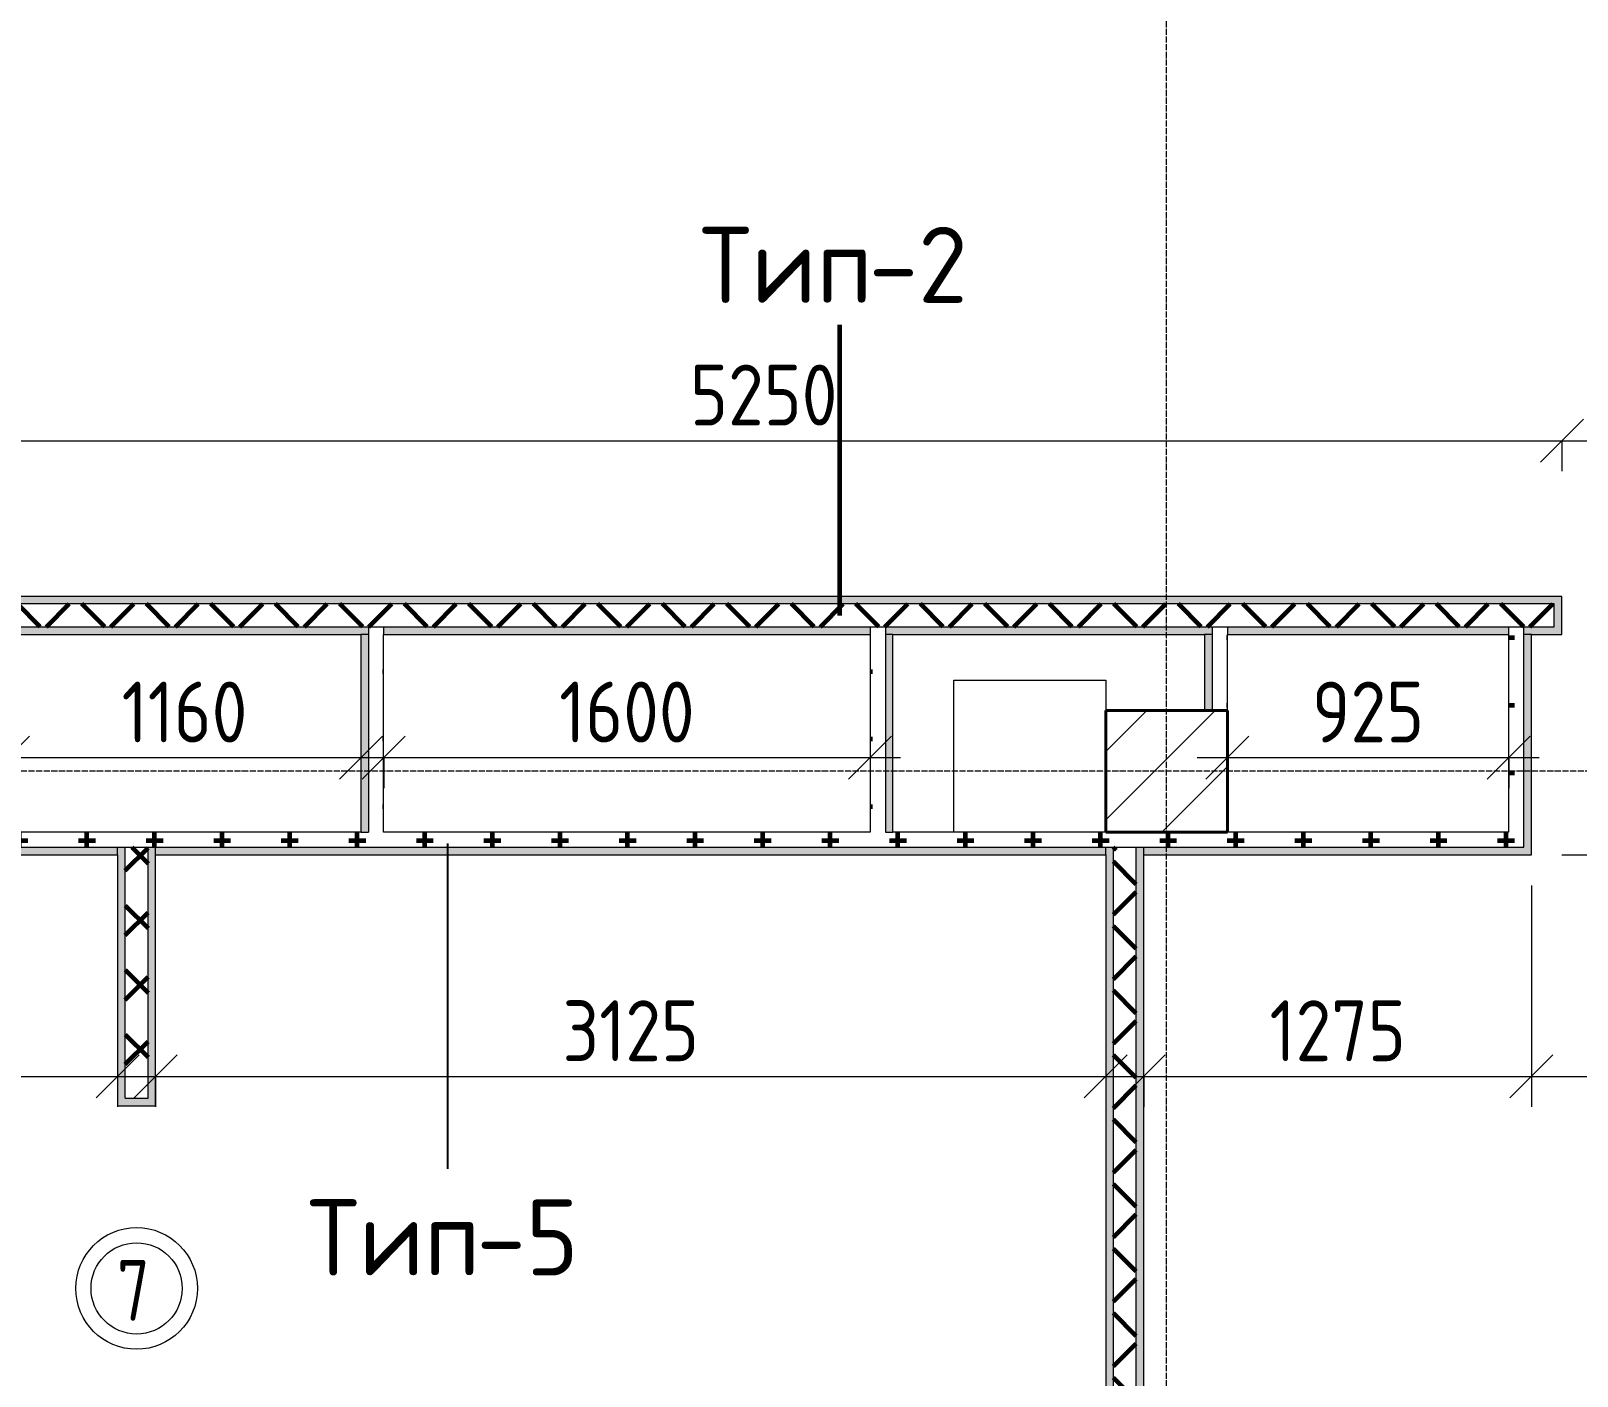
# Model space of a CAD drawing. Header units: millimetres. Extents: x -60946 to 138510, y -262288 to 24501.
# Drawn here: x -6926 to -1841, y -153581 to -149159 of the extents above; entities that cross this region are included whole.
import ezdxf

# ---------------------------------------------------------------- set-up
doc = ezdxf.new("R2010")
doc.units = ezdxf.units.MM
doc.linetypes.add('ADSK_Линия сетки', pattern=[25, 20, -2.5, 0, -2.5])
for name, color, linetype, lineweight in [('2)Тип-2', 3, 'Continuous', 60), ('2)Тип-5', 1, 'Continuous', 60), ('Марки дверей', 7, 'Continuous', 20), ('Несущие колонны', 7, 'Continuous', 18), ('Оси', 7, 'Continuous', 9), ('Перекрытие', 7, 'Continuous', 18), ('Размеры', 7, 'Continuous', 9), ('Стены внутренние', 7, 'Continuous', 18), ('Стены штриховка', 7, 'Continuous', 9)]:
    doc.layers.add(name, color=color, linetype=linetype, lineweight=lineweight)
doc.styles.add('GOST Common_3', font='', dxfattribs={"width": 0.9, "height": 200})
doc.styles.add('GOST Common_4', font='', dxfattribs={"height": 250})
doc.styles.add('GOST Common_B', font='', dxfattribs={"width": 0.8, "height": 200})
doc.styles.get('GOST Common_3').set_extended_font_data('GOST Common')
doc.styles.get('GOST Common_4').set_extended_font_data('GOST Common')
doc.styles.get('GOST Common_B').set_extended_font_data('GOST Common', bold=True)
doc.dimstyles.new('ADSK_Основной_2_0_2', dxfattribs={"dimscale": 304.8, "dimtxt": 201.142999, "dimasz": 0.463911, "dimexe": 0.328084, "dimexo": 0.328084, "dimgap": 0.164042, "dimtad": 1, "dimdec": 3, "dimrnd": 0.001, "dimdsep": 46, "dimtxsty": 'GOST Common_3', "dimblk1": 'OBLIQUE', "dimblk2": 'OBLIQUE', "dimsah": 1, "dimcen": 0.09, "dimdle": 0.328084, "dimazin": 2, "dimtfac": 1, "dimtdec": 4, "dimtix": 1, "dimtmove": 0, "dimatfit": 3, "dimfxl": 1, "dimtvp": 1, "dimtolj": 1, "dimtzin": 0, "dimlwd": 20, "dimlwe": 20, "dimarcsym": 2})
pattern_1 = [(45, (9.36, -150597.75), (-106.066, 106.066), []), (135, (9.36, -150597.75), (-106.066, -106.066), [])]
pattern_2 = [(0, (9.36, -150597.75), (111.125, 111.125), [55.562, -166.687]), (90, (37.14, -150625.53), (-111.125, 111.125), [55.562, -166.687])]

# ---------------------------------------------------------------- blocks, each defined once
blk = doc.blocks.new('ADSK_КолоннаЖБ_Прямоугольная - 400x400 мм-1807143-Кладочный план 3-го этажа')
at = {"layer": 'Несущие колонны', "lineweight": 40}
for p, q in [((-200, 200), (200, 200)), ((-200, -200), (-200, 200)), ((200, 200), (200, -200)), ((200, -200), (-200, -200))]:
    blk.add_line(p, q, dxfattribs=at)
blk = doc.blocks.new('_Oblique')
at = {"color": 0, "linetype": 'ByBlock', "lineweight": -2}
blk.add_line((-0.5, -0.5), (0.5, 0.5), dxfattribs=at)
blk = doc.blocks.new('*D5554')
at = {"layer": 'Defpoints', "color": 0, "transparency": 16777216}
for p in [(-7140.6, -150406), (-1890.6, -150406), (-1890.6, -150505.9)]:
    blk.add_point(p, dxfattribs=at)
at = {"layer": 'Размеры', "color": 0, "lineweight": 20, "transparency": 16777216}
for p, q in [((-7240.6, -150505.9), (-1790.6, -150505.9)), ((-7140.6, -150506), (-7140.6, -150605.9)), ((-1890.6, -150506), (-1890.6, -150605.9))]:
    blk.add_line(p, q, dxfattribs=at)
at = {"layer": 'Размеры', "color": 0, "lineweight": 20, "transparency": 16777216, "xscale": 141.4, "yscale": 141.4, "zscale": 141.4, "rotation": 180}
blk.add_blockref('_Oblique', (-7140.6, -150505.9), dxfattribs=at)
at = {"layer": 'Размеры', "color": 0, "lineweight": 20, "transparency": 16777216, "xscale": 141.4, "yscale": 141.4, "zscale": 141.4}
blk.add_blockref('_Oblique', (-1890.6, -150505.9), dxfattribs=at)
at = {"layer": 'Размеры', "color": 0, "lineweight": 9, "transparency": 16777216, "insert": (-4515.6, -150355.9), "char_height": 200, "width": 605.475, "attachment_point": 5, "style": 'GOST Common_3'}
blk.add_mtext('\\A1;5250', dxfattribs=at)
blk = doc.blocks.new('*D5555')
at = {"layer": 'Defpoints', "color": 0, "transparency": 16777216}
for p in [(-1890.6, -150406), (-840.6, -150406), (-840.6, -150505.9)]:
    blk.add_point(p, dxfattribs=at)
at = {"layer": 'Размеры', "color": 0, "lineweight": 20, "transparency": 16777216}
for p, q in [((-1990.6, -150505.9), (-740.6, -150505.9)), ((-1890.6, -150506), (-1890.6, -150605.9)), ((-840.6, -150506), (-840.6, -150605.9))]:
    blk.add_line(p, q, dxfattribs=at)
at = {"layer": 'Размеры', "color": 0, "lineweight": 20, "transparency": 16777216, "xscale": 141.4, "yscale": 141.4, "zscale": 141.4, "rotation": 180}
blk.add_blockref('_Oblique', (-1890.6, -150505.9), dxfattribs=at)
at = {"layer": 'Размеры', "color": 0, "lineweight": 20, "transparency": 16777216, "xscale": 141.4, "yscale": 141.4, "zscale": 141.4}
blk.add_blockref('_Oblique', (-840.6, -150505.9), dxfattribs=at)
at = {"layer": 'Размеры', "color": 0, "lineweight": 9, "transparency": 16777216, "insert": (-1365.6, -150355.9), "char_height": 200, "width": 560.473, "attachment_point": 5, "style": 'GOST Common_3'}
blk.add_mtext('\\A1;1050', dxfattribs=at)
blk = doc.blocks.new('*D5627')
at = {"layer": 'Defpoints', "color": 0, "transparency": 16777216}
for p in [(-9515.6, -151867.8), (-6640.6, -152495.8), (-6640.6, -152595.8)]:
    blk.add_point(p, dxfattribs=at)
at = {"layer": 'Размеры', "color": 0, "lineweight": 20, "transparency": 16777216}
for p, q in [((-9515.6, -151967.8), (-9515.6, -152695.8)), ((-9615.6, -152595.8), (-6540.6, -152595.8)), ((-6640.6, -152595.8), (-6640.6, -152695.8))]:
    blk.add_line(p, q, dxfattribs=at)
at = {"layer": 'Размеры', "color": 0, "lineweight": 20, "transparency": 16777216, "xscale": 141.4, "yscale": 141.4, "zscale": 141.4, "rotation": 180}
blk.add_blockref('_Oblique', (-9515.6, -152595.8), dxfattribs=at)
at = {"layer": 'Размеры', "color": 0, "lineweight": 20, "transparency": 16777216, "xscale": 141.4, "yscale": 141.4, "zscale": 141.4}
blk.add_blockref('_Oblique', (-6640.6, -152595.8), dxfattribs=at)
at = {"layer": 'Размеры', "color": 0, "lineweight": 9, "transparency": 16777216, "insert": (-8078.1, -152445.8), "char_height": 200, "width": 605.475, "attachment_point": 5, "style": 'GOST Common_3'}
blk.add_mtext('\\A1;2875', dxfattribs=at)
blk = doc.blocks.new('*D5628')
at = {"layer": 'Defpoints', "color": 0, "transparency": 16777216}
for p in [(-6515.6, -152495.8), (-3390.6, -152495.8), (-3390.6, -152595.8)]:
    blk.add_point(p, dxfattribs=at)
at = {"layer": 'Размеры', "color": 0, "lineweight": 20, "transparency": 16777216}
for p, q in [((-6615.6, -152595.8), (-3290.6, -152595.8)), ((-6515.6, -152595.8), (-6515.6, -152695.8)), ((-3390.6, -152595.8), (-3390.6, -152695.8))]:
    blk.add_line(p, q, dxfattribs=at)
at = {"layer": 'Размеры', "color": 0, "lineweight": 20, "transparency": 16777216, "xscale": 141.4, "yscale": 141.4, "zscale": 141.4, "rotation": 180}
blk.add_blockref('_Oblique', (-6515.6, -152595.8), dxfattribs=at)
at = {"layer": 'Размеры', "color": 0, "lineweight": 20, "transparency": 16777216, "xscale": 141.4, "yscale": 141.4, "zscale": 141.4}
blk.add_blockref('_Oblique', (-3390.6, -152595.8), dxfattribs=at)
at = {"layer": 'Размеры', "color": 0, "lineweight": 9, "transparency": 16777216, "insert": (-4953.1, -152445.8), "char_height": 200, "width": 560.473, "attachment_point": 5, "style": 'GOST Common_3'}
blk.add_mtext('\\A1;3125', dxfattribs=at)
blk = doc.blocks.new('*D5630')
at = {"layer": 'Defpoints', "color": 0, "transparency": 16777216}
for p in [(-7000.6, -151448.1), (-5840.6, -151448.1), (-5840.6, -151548)]:
    blk.add_point(p, dxfattribs=at)
at = {"layer": 'Размеры', "color": 0, "lineweight": 20, "transparency": 16777216}
for p, q in [((-7100.6, -151548), (-5740.6, -151548)), ((-7000.6, -151548.1), (-7000.6, -151648)), ((-5840.6, -151548.1), (-5840.6, -151648))]:
    blk.add_line(p, q, dxfattribs=at)
at = {"layer": 'Размеры', "color": 0, "lineweight": 20, "transparency": 16777216, "xscale": 141.4, "yscale": 141.4, "zscale": 141.4, "rotation": 180}
blk.add_blockref('_Oblique', (-7000.6, -151548), dxfattribs=at)
at = {"layer": 'Размеры', "color": 0, "lineweight": 20, "transparency": 16777216, "xscale": 141.4, "yscale": 141.4, "zscale": 141.4}
blk.add_blockref('_Oblique', (-5840.6, -151548), dxfattribs=at)
at = {"layer": 'Размеры', "color": 0, "lineweight": 9, "transparency": 16777216, "insert": (-6420.6, -151398), "char_height": 200, "width": 515.472, "attachment_point": 5, "style": 'GOST Common_3'}
blk.add_mtext('\\A1;1160', dxfattribs=at)
blk = doc.blocks.new('*D5631')
at = {"layer": 'Defpoints', "color": 0, "transparency": 16777216}
for p in [(-5765.6, -151448.1), (-4165.6, -151448.1), (-4165.6, -151548)]:
    blk.add_point(p, dxfattribs=at)
at = {"layer": 'Размеры', "color": 0, "lineweight": 20, "transparency": 16777216}
for p, q in [((-5865.6, -151548), (-4065.6, -151548)), ((-5765.6, -151548.1), (-5765.6, -151648)), ((-4165.6, -151548.1), (-4165.6, -151648))]:
    blk.add_line(p, q, dxfattribs=at)
at = {"layer": 'Размеры', "color": 0, "lineweight": 20, "transparency": 16777216, "xscale": 141.4, "yscale": 141.4, "zscale": 141.4, "rotation": 180}
blk.add_blockref('_Oblique', (-5765.6, -151548), dxfattribs=at)
at = {"layer": 'Размеры', "color": 0, "lineweight": 20, "transparency": 16777216, "xscale": 141.4, "yscale": 141.4, "zscale": 141.4}
blk.add_blockref('_Oblique', (-4165.6, -151548), dxfattribs=at)
at = {"layer": 'Размеры', "color": 0, "lineweight": 9, "transparency": 16777216, "insert": (-4965.6, -151398), "char_height": 200, "width": 560.473, "attachment_point": 5, "style": 'GOST Common_3'}
blk.add_mtext('\\A1;1600', dxfattribs=at)
blk = doc.blocks.new('*D5632')
at = {"layer": 'Defpoints', "color": 0, "transparency": 16777216}
for p in [(-2990.6, -151392.8), (-2065.6, -151448.1), (-2065.6, -151548)]:
    blk.add_point(p, dxfattribs=at)
at = {"layer": 'Размеры', "color": 0, "lineweight": 20, "transparency": 16777216}
for p, q in [((-2990.6, -151492.8), (-2990.6, -151648)), ((-3090.6, -151548), (-1965.6, -151548)), ((-2065.6, -151548.1), (-2065.6, -151648))]:
    blk.add_line(p, q, dxfattribs=at)
at = {"layer": 'Размеры', "color": 0, "lineweight": 20, "transparency": 16777216, "xscale": 141.4, "yscale": 141.4, "zscale": 141.4, "rotation": 180}
blk.add_blockref('_Oblique', (-2990.6, -151548), dxfattribs=at)
at = {"layer": 'Размеры', "color": 0, "lineweight": 20, "transparency": 16777216, "xscale": 141.4, "yscale": 141.4, "zscale": 141.4}
blk.add_blockref('_Oblique', (-2065.6, -151548), dxfattribs=at)
at = {"layer": 'Размеры', "color": 0, "lineweight": 9, "transparency": 16777216, "insert": (-2528.1, -151398), "char_height": 200, "width": 454.106, "attachment_point": 5, "style": 'GOST Common_3'}
blk.add_mtext('\\A1;925', dxfattribs=at)
blk = doc.blocks.new('*D5633')
at = {"layer": 'Defpoints', "color": 0, "transparency": 16777216}
for p in [(-1990.6, -151867.8), (-1537.1, -151867.8), (-1637.1, -157542.8)]:
    blk.add_point(p, dxfattribs=at)
at = {"layer": 'Размеры', "color": 0, "lineweight": 20, "transparency": 16777216}
for p, q in [((-1537.1, -157642.8), (-1537.1, -151767.8)), ((-1890.6, -151867.8), (-1437.1, -151867.8)), ((-1537.1, -157542.8), (-1437.1, -157542.8))]:
    blk.add_line(p, q, dxfattribs=at)
at = {"layer": 'Размеры', "color": 0, "lineweight": 20, "transparency": 16777216, "xscale": 141.4, "yscale": 141.4, "zscale": 141.4}
for p, rotation in [((-1537.1, -151867.8), 90), ((-1537.1, -157542.8), 270)]:
    blk.add_blockref('_Oblique', p, dxfattribs=dict(at, rotation=rotation))
at = {"layer": 'Размеры', "color": 0, "lineweight": 9, "transparency": 16777216, "insert": (-1687.1, -154705.3), "char_height": 200, "width": 605.475, "attachment_point": 5, "rotation": 90, "style": 'GOST Common_3'}
blk.add_mtext('\\A1;5675', dxfattribs=at)
blk = doc.blocks.new('*D5634')
at = {"layer": 'Defpoints', "color": 0, "transparency": 16777216}
for p in [(-1637.1, -151142.8), (-1537.1, -151142.8), (-1990.6, -151867.8)]:
    blk.add_point(p, dxfattribs=at)
at = {"layer": 'Размеры', "color": 0, "lineweight": 20, "transparency": 16777216}
for p, q in [((-1537.1, -151967.8), (-1537.1, -151042.8)), ((-1537.1, -151142.8), (-1437.1, -151142.8)), ((-1890.6, -151867.8), (-1437.1, -151867.8))]:
    blk.add_line(p, q, dxfattribs=at)
at = {"layer": 'Размеры', "color": 0, "lineweight": 20, "transparency": 16777216, "xscale": 141.4, "yscale": 141.4, "zscale": 141.4}
for p, rotation in [((-1537.1, -151142.8), 90), ((-1537.1, -151867.8), 270)]:
    blk.add_blockref('_Oblique', p, dxfattribs=dict(at, rotation=rotation))
at = {"layer": 'Размеры', "color": 0, "lineweight": 9, "transparency": 16777216, "insert": (-1687.1, -151505.3), "char_height": 200, "width": 454.106, "attachment_point": 5, "rotation": 90, "style": 'GOST Common_3'}
blk.add_mtext('\\A1;725', dxfattribs=at)
blk = doc.blocks.new('*D5635')
at = {"layer": 'Defpoints', "color": 0, "transparency": 16777216}
for p in [(-1990.6, -151867.8), (-3265.6, -152495.8), (-1990.6, -152595.8)]:
    blk.add_point(p, dxfattribs=at)
at = {"layer": 'Размеры', "color": 0, "lineweight": 20, "transparency": 16777216}
for p, q in [((-1990.6, -151967.8), (-1990.6, -152695.8)), ((-3365.6, -152595.8), (-1890.6, -152595.8)), ((-3265.6, -152595.8), (-3265.6, -152695.8))]:
    blk.add_line(p, q, dxfattribs=at)
at = {"layer": 'Размеры', "color": 0, "lineweight": 20, "transparency": 16777216, "xscale": 141.4, "yscale": 141.4, "zscale": 141.4, "rotation": 180}
blk.add_blockref('_Oblique', (-3265.6, -152595.8), dxfattribs=at)
at = {"layer": 'Размеры', "color": 0, "lineweight": 20, "transparency": 16777216, "xscale": 141.4, "yscale": 141.4, "zscale": 141.4}
blk.add_blockref('_Oblique', (-1990.6, -152595.8), dxfattribs=at)
at = {"layer": 'Размеры', "color": 0, "lineweight": 9, "transparency": 16777216, "insert": (-2628.1, -152445.8), "char_height": 200, "width": 560.473, "attachment_point": 5, "style": 'GOST Common_3'}
blk.add_mtext('\\A1;1275', dxfattribs=at)
blk = doc.blocks.new('*D5636')
at = {"layer": 'Defpoints', "color": 0, "transparency": 16777216}
for p in [(-1990.6, -151867.8), (-740.6, -151867.8), (-740.6, -152595.8)]:
    blk.add_point(p, dxfattribs=at)
at = {"layer": 'Размеры', "color": 0, "lineweight": 20, "transparency": 16777216}
for p, q in [((-1990.6, -151967.8), (-1990.6, -152695.8)), ((-740.6, -151967.8), (-740.6, -152695.8)), ((-2090.6, -152595.8), (-640.6, -152595.8))]:
    blk.add_line(p, q, dxfattribs=at)
at = {"layer": 'Размеры', "color": 0, "lineweight": 20, "transparency": 16777216, "xscale": 141.4, "yscale": 141.4, "zscale": 141.4, "rotation": 180}
blk.add_blockref('_Oblique', (-1990.6, -152595.8), dxfattribs=at)
at = {"layer": 'Размеры', "color": 0, "lineweight": 20, "transparency": 16777216, "xscale": 141.4, "yscale": 141.4, "zscale": 141.4}
blk.add_blockref('_Oblique', (-740.6, -152595.8), dxfattribs=at)
at = {"layer": 'Размеры', "color": 0, "lineweight": 9, "transparency": 16777216, "insert": (-1365.6, -152445.8), "char_height": 200, "width": 560.473, "attachment_point": 5, "style": 'GOST Common_3'}
blk.add_mtext('\\A1;1250', dxfattribs=at)
blk = doc.blocks.new('М_двери1 - Марка экземпляра 2-3719212-Кладочный план 3-го этажа')
at = {"layer": 'Марки дверей'}
for radius in [2, 1.5]:
    blk.add_circle((0, 0), radius, dxfattribs=at)

msp = doc.modelspace()

# ---------------------------------------------------------------- hatches: boundary and pattern name
at = {"layer": '2)Тип-2'}
h = msp.add_hatch(color=256, dxfattribs=at)
h.paths.add_polyline_path([(3034.3615, -151042.7816), (3034.3615, -151017.7816), (-815.6385, -151017.7816), (-815.6385, -151042.7816), (3009.3615, -151042.7816)])
h.paths.add_polyline_path([(-9490.6385, -151042.7816), (-8965.6385, -151042.7816), (-8965.6385, -151017.7816), (-9490.6385, -151017.7816)])
h.paths.add_polyline_path([(-7115.6385, -151042.7816), (-1915.6385, -151042.7816), (-1915.6385, -151017.7816), (-7115.6385, -151017.7816)])
h = msp.add_hatch(color=256, dxfattribs=at)
h.paths.add_polyline_path([(234.3615, -151142.7816), (2934.3615, -151142.7816), (2934.3615, -151117.7816), (234.3615, -151117.7816)])
h.paths.add_polyline_path([(-3040.6385, -151142.7816), (-3040.6385, -151117.7816), (-4115.6385, -151117.7816), (-4115.6385, -151142.7816), (-3065.6385, -151142.7816)])
h.paths.add_polyline_path([(-740.6385, -151142.7816), (-715.6385, -151142.7816), (-715.6385, -151117.7816), (-815.6385, -151117.7816), (-815.6385, -151017.7816), (-840.6385, -151017.7816), (-840.6385, -151142.7816), (-784.0978, -151142.7816)])
h.paths.add_polyline_path([(-2015.6385, -151142.7816), (-1890.6385, -151142.7816), (-1890.6385, -151017.7816), (-1915.6385, -151017.7816), (-1915.6385, -151117.7816), (-2015.6385, -151117.7816)])
h.paths.add_polyline_path([(-2065.6385, -151142.7816), (-2065.6385, -151117.7816), (-2990.6385, -151117.7816), (-2990.6385, -151142.7816), (-2349.05, -151142.7816)])
h.paths.add_polyline_path([(-665.6385, -151142.7816), (184.3615, -151142.7816), (184.3615, -151117.7816), (-665.6385, -151117.7816)])
h.paths.add_polyline_path([(-4165.6385, -151142.7816), (-4165.6385, -151117.7816), (-5765.6385, -151117.7816), (-5765.6385, -151142.7816), (-5478.9542, -151142.7816)])
h.paths.add_polyline_path([(-7140.6385, -151142.7816), (-7075.6385, -151142.7816), (-7075.6385, -151117.7816), (-7115.6385, -151117.7816), (-7115.6385, -151017.7816), (-7140.6385, -151017.7816)])
h.paths.add_polyline_path([(-9005.6385, -151142.7816), (-8940.6385, -151142.7816), (-8940.6385, -151017.7816), (-8965.6385, -151017.7816), (-8965.6385, -151117.7816), (-9005.6385, -151117.7816)])
h.paths.add_polyline_path([(-7000.6385, -151142.7816), (-5815.6385, -151142.7816), (-5815.6385, -151117.7816), (-7025.6385, -151117.7816), (-7025.6385, -151142.7816)])
h.paths.add_polyline_path([(-9055.6385, -151142.7816), (-9055.6385, -151117.7816), (-9390.6385, -151117.7816), (-9390.6385, -151142.7816), (-9080.6385, -151142.7816)])
h = msp.add_hatch(dxfattribs=at)
h.set_pattern_fill('FP_4', color=256, style=0, pattern_type=2)
h.set_pattern_definition(pattern_1)
h.paths.add_polyline_path([(3009.3615, -151117.7816), (3009.3615, -151042.7816), (-815.6385, -151042.7816), (-815.6385, -151117.7816), (2934.3615, -151117.7816)])
h.paths.add_polyline_path([(-5765.6385, -151117.7816), (-1915.6385, -151117.7816), (-1915.6385, -151042.7816), (-7115.6385, -151042.7816), (-7115.6385, -151117.7816), (-5815.6385, -151117.7816)])
h.paths.add_polyline_path([(-9391.3346, -151117.7816), (-8965.6385, -151117.7816), (-8965.6385, -151042.7816), (-9415.6385, -151042.7816), (-9415.6385, -151117.7816)])
h = msp.add_hatch(color=256, dxfattribs=at)
h.paths.add_polyline_path([(-6515.6385, -157542.7816), (-6515.6385, -153892.7816), (-6640.6385, -153892.7816), (-6640.6385, -153917.7816), (-6540.6385, -153917.7816), (-6540.6385, -157542.7816)])
h.paths.add_polyline_path([(-6515.6385, -152692.7816), (-6515.6385, -151842.7816), (-6540.6385, -151842.7816), (-6540.6385, -152667.7816), (-6640.6385, -152667.7816), (-6640.6385, -152692.7816)])
h = msp.add_hatch(color=256, dxfattribs=at)
h.paths.add_polyline_path([(-6615.6385, -157542.7816), (-6615.6385, -153917.7816), (-6640.6385, -153917.7816), (-6640.6385, -157542.7816)])
h.paths.add_polyline_path([(-6615.6385, -152667.7816), (-6615.6385, -151842.7816), (-6640.6385, -151842.7816), (-6640.6385, -152667.7816)])
h = msp.add_hatch(dxfattribs=at)
h.set_pattern_fill('FP_4', color=256, style=0, pattern_type=2)
h.set_pattern_definition(pattern_1)
h.paths.add_polyline_path([(-6540.6385, -157542.7816), (-6540.6385, -153917.7816), (-6615.6385, -153917.7816), (-6615.6385, -157542.7816)])
h.paths.add_polyline_path([(-6540.6385, -152667.7816), (-6540.6385, -151842.7816), (-6615.6385, -151842.7816), (-6615.6385, -152667.7816)])
for points in [[(-3390.6385, -157392.7816), (-3365.6385, -157392.7816), (-3365.6385, -151842.7816), (-3390.6385, -151842.7816), (-3390.6385, -157223.7703)], [(-3365.6385, -157392.7816), (-3265.6385, -157392.7816), (-3265.6385, -151842.7816), (-3290.6385, -151842.7816), (-3290.6385, -157367.7816), (-3365.6385, -157367.7816)]]:
    msp.add_hatch(color=256, dxfattribs=at).paths.add_polyline_path(points)
h = msp.add_hatch(dxfattribs=at)
h.set_pattern_fill('FP_4', color=256, style=0, pattern_type=2)
h.set_pattern_definition(pattern_1)
h.paths.add_polyline_path([(-3290.6385, -157367.7816), (-3290.6385, -151842.7816), (-3365.6385, -151842.7816), (-3365.6385, -157367.7816)])
at = {"layer": '2)Тип-5', "true_color": 0xd50000}
h = msp.add_hatch(dxfattribs=at)
h.set_pattern_fill('FP_7', color=12, style=0, pattern_type=2)
h.set_pattern_definition(pattern_2)
h.paths.add_polyline_path([(-5815.6385, -151792.7816), (-5765.6385, -151792.7816), (-5765.6385, -151117.7816), (-5815.6385, -151117.7816), (-5815.6385, -151775.6879)])
h = msp.add_hatch(dxfattribs=at)
h.set_pattern_fill('FP_7', color=12, style=0, pattern_type=2)
h.set_pattern_definition(pattern_2)
h.paths.add_polyline_path([(-4115.6385, -151792.7816), (-4115.6385, -151117.7816), (-4165.6385, -151117.7816), (-4165.6385, -151792.7816)])
h = msp.add_hatch(dxfattribs=at)
h.set_pattern_fill('FP_7', color=12, style=0, pattern_type=2)
h.set_pattern_definition(pattern_2)
h.paths.add_polyline_path([(-2990.6385, -151392.7816), (-2990.6385, -151117.7816), (-3040.6385, -151117.7816), (-3040.6385, -151392.7816)])
h = msp.add_hatch(dxfattribs=at)
h.set_pattern_fill('FP_7', color=12, style=0, pattern_type=2)
h.set_pattern_definition(pattern_2)
h.paths.add_polyline_path([(-2065.6385, -151842.7816), (-2015.6385, -151842.7816), (-2015.6385, -151117.7816), (-2065.6385, -151117.7816), (-2065.6385, -151792.7816)])
for points in [[(-5815.6385, -151792.7816), (-5815.6385, -151142.7816), (-5840.6385, -151142.7816), (-5840.6385, -151792.7816)], [(-4090.6385, -151792.7816), (-4090.6385, -151142.7816), (-4115.6385, -151142.7816), (-4115.6385, -151792.7816)], [(-3065.6385, -151392.7816), (-3040.6385, -151392.7816), (-3040.6385, -151142.7816), (-3065.6385, -151142.7816)], [(-1990.6385, -151867.7816), (-1990.6385, -151142.7816), (-2015.6385, -151142.7816), (-2015.6385, -151867.7816)]]:
    msp.add_hatch(color=12, dxfattribs=at).paths.add_polyline_path(points)
h = msp.add_hatch(dxfattribs=at)
h.set_pattern_fill('FP_7', color=12, style=0, pattern_type=2)
h.set_pattern_definition(pattern_2)
h.paths.add_polyline_path([(-2349.05, -151842.7816), (-2065.6385, -151842.7816), (-2065.6385, -151792.7816), (-7025.6385, -151792.7816), (-7025.6385, -151842.7816), (-3265.6385, -151842.7816)])
h = msp.add_hatch(color=12, dxfattribs=at)
h.paths.add_polyline_path([(-2065.6385, -151867.7816), (-2015.6385, -151867.7816), (-2015.6385, -151842.7816), (-3265.6385, -151842.7816), (-3265.6385, -151867.7816), (-2349.05, -151867.7816)])
h.paths.add_polyline_path([(-3390.6385, -151867.7816), (-3390.6385, -151842.7816), (-6515.6385, -151842.7816), (-6515.6385, -151867.7816), (-5478.9542, -151867.7816)])
h.paths.add_polyline_path([(-6640.6385, -151867.7816), (-6640.6385, -151842.7816), (-7000.6385, -151842.7816), (-7000.6385, -151867.7816)])
at = {"layer": 'Несущие колонны', "lineweight": 9}
h = msp.add_hatch(dxfattribs=at)
h.set_pattern_fill('FP_1', color=256, style=0, pattern_type=2)
h.set_pattern_definition([(45, (9.36, -150597.75), (-224.506, 224.506), []), (45, (233.87, -150597.75), (-224.506, 224.506), [396.875, -79.375, 3.353, -76.022])])
h.paths.add_polyline_path([(-3390.6385, -151792.7816), (-2990.6385, -151792.7816), (-2990.6385, -151392.7816), (-3390.6385, -151392.7816), (-3390.6385, -151775.6879)])

# ---------------------------------------------------------------- linework, layer by layer
at = {"layer": '2)Тип-2'}
msp.add_line((-4265.7114, -151080.2816), (-4265.7114, -150125.4184), dxfattribs=at)
at = {"layer": '2)Тип-5', "lineweight": 25}
msp.add_line((-5555.908, -151830.2816), (-5555.908, -152899.4971), dxfattribs=at)
at = {"layer": 'Несущие колонны', "lineweight": 9}
for p, q in [((-2990.6385, -151392.7816), (-3390.6385, -151392.7816)), ((-3390.6385, -151392.7816), (-3390.6385, -151792.7816)), ((-2990.6385, -151792.7816), (-2990.6385, -151392.7816)), ((-3390.6385, -151792.7816), (-2990.6385, -151792.7816))]:
    msp.add_line(p, q, dxfattribs=at)
at = {"layer": 'Оси', "linetype": 'ADSK_Линия сетки', "lineweight": 5}
for p, q in [((-3190.6385, -161571.6329), (-3190.6385, -126096.8365)), ((62587.9153, -151592.7816), (-25230.7352, -151592.7816))]:
    msp.add_line(p, q, dxfattribs=at)
at = {"layer": 'Перекрытие'}
for p, q in [((-3890.6385, -151792.7816), (-3890.6385, -151292.7816)), ((-3890.6385, -151292.7816), (-3390.6385, -151292.7816)), ((-3390.6385, -151292.7816), (-3390.6385, -151392.7816))]:
    msp.add_line(p, q, dxfattribs=at)
at = {"layer": 'Стены внутренние', "lineweight": 5}
for p, q in [((-1890.6385, -151017.7816), (-7140.6385, -151017.7816)), ((-1890.6385, -151142.7816), (-1890.6385, -151017.7816)), ((-7000.6385, -151142.7816), (-5840.6385, -151142.7816)), ((-5840.6385, -151142.7816), (-5840.6385, -151792.7816)), ((-5765.6385, -151142.7816), (-4165.6385, -151142.7816)), ((-5765.6385, -151792.7816), (-5765.6385, -151142.7816)), ((-4165.6385, -151142.7816), (-4165.6385, -151792.7816)), ((-4090.6385, -151142.7816), (-3065.6385, -151142.7816)), ((-4090.6385, -151792.7816), (-4090.6385, -151142.7816)), ((-3065.6385, -151142.7816), (-3065.6385, -151392.7816)), ((-2990.6385, -151142.7816), (-2065.6385, -151142.7816)), ((-2990.6385, -151392.7816), (-2990.6385, -151142.7816)), ((-2065.6385, -151142.7816), (-2065.6385, -151792.7816)), ((-1990.6385, -151142.7816), (-1890.6385, -151142.7816)), ((-1990.6385, -151867.7816), (-1990.6385, -151142.7816)), ((-3065.6385, -151392.7816), (-2990.6385, -151392.7816)), ((-5840.6385, -151792.7816), (-7000.6385, -151792.7816)), ((-4165.6385, -151792.7816), (-5765.6385, -151792.7816)), ((-2065.6385, -151792.7816), (-4090.6385, -151792.7816)), ((-9515.6385, -151867.7816), (-6640.6385, -151867.7816)), ((-6640.6385, -151867.7816), (-6640.6385, -152692.7816)), ((-6515.6385, -152692.7816), (-6515.6385, -151867.7816)), ((-6515.6385, -151867.7816), (-3390.6385, -151867.7816)), ((-3390.6385, -151867.7816), (-3390.6385, -157392.7816)), ((-3265.6385, -157392.7816), (-3265.6385, -151867.7816)), ((-3265.6385, -151867.7816), (-1990.6385, -151867.7816)), ((-6640.6385, -152692.7816), (-6515.6385, -152692.7816))]:
    msp.add_line(p, q, dxfattribs=at)
at = {"layer": 'Стены штриховка', "lineweight": 9}
for p, q in [((-1915.6385, -151042.7816), (-7115.6385, -151042.7816)), ((-1915.6385, -151117.7816), (-1915.6385, -151042.7816)), ((-7075.6385, -151117.7816), (-1915.6385, -151117.7816)), ((-5815.6385, -151117.7816), (-5815.6385, -151792.7816)), ((-5765.6385, -151117.7816), (-5765.6385, -151142.7816)), ((-4165.6385, -151117.7816), (-4165.6385, -151142.7816)), ((-4115.6385, -151117.7816), (-4115.6385, -151792.7816)), ((-3040.6385, -151117.7816), (-3040.6385, -151392.7816)), ((-2990.6385, -151117.7816), (-2990.6385, -151142.7816)), ((-2065.6385, -151117.7816), (-2065.6385, -151142.7816)), ((-2015.6385, -151842.7816), (-2015.6385, -151117.7816)), ((-5815.6385, -151142.7816), (-5840.6385, -151142.7816)), ((-4090.6385, -151142.7816), (-4115.6385, -151142.7816)), ((-3040.6385, -151142.7816), (-3065.6385, -151142.7816)), ((-1990.6385, -151142.7816), (-2015.6385, -151142.7816)), ((-5840.6385, -151792.7816), (-5815.6385, -151792.7816)), ((-4115.6385, -151792.7816), (-4090.6385, -151792.7816)), ((-9515.6385, -151842.7816), (-2015.6385, -151842.7816)), ((-6640.6385, -151867.7816), (-6640.6385, -151842.7816)), ((-6615.6385, -152667.7816), (-6615.6385, -151842.7816)), ((-6540.6385, -152667.7816), (-6540.6385, -151842.7816)), ((-6515.6385, -151867.7816), (-6515.6385, -151842.7816)), ((-3390.6385, -151867.7816), (-3390.6385, -151842.7816)), ((-3365.6385, -157367.7816), (-3365.6385, -151842.7816)), ((-3290.6385, -157367.7816), (-3290.6385, -151842.7816)), ((-3265.6385, -151867.7816), (-3265.6385, -151842.7816)), ((-6615.6385, -152667.7816), (-6540.6385, -152667.7816))]:
    msp.add_line(p, q, dxfattribs=at)

# ---------------------------------------------------------------- block references
at = {"layer": 'Марки дверей', "lineweight": 5, "xscale": 99.99999999999993, "yscale": 99.99999999999993, "zscale": 99.99999999999993}
msp.add_blockref('М_двери1 - Марка экземпляра 2-3719212-Кладочный план 3-го этажа', (-6578.1385, -153292.7816), dxfattribs=at)
at = {"layer": 'Несущие колонны', "lineweight": 40, "rotation": 89.9999999999999}
msp.add_blockref('ADSK_КолоннаЖБ_Прямоугольная - 400x400 мм-1807143-Кладочный план 3-го этажа', (-3190.6385, -151592.7816), dxfattribs=at)

# ---------------------------------------------------------------- texts
at = {"layer": '2)Тип-2', "color": 116, "lineweight": 9, "true_color": 0x008040, "char_height": 250, "attachment_point": 1, "style": 'GOST Common_4'}
for s, insert, width in [('Тип', (-4725.7114, -149802.9913), 673.4175), ('-2', (-4170.0864, -149802.9913), 432.91125)]:
    msp.add_mtext(s, dxfattribs=dict(at, insert=insert, width=width))
at = {"layer": '2)Тип-5', "color": 116, "lineweight": 9, "true_color": 0x008040, "char_height": 250, "attachment_point": 1, "style": 'GOST Common_4'}
for s, insert, width in [('Тип', (-6015.908, -153000.07), 673.4175), ('-5', (-5460.283, -153000.07), 432.91125)]:
    msp.add_mtext(s, dxfattribs=dict(at, insert=insert, width=width))
at = {"layer": 'Марки дверей', "lineweight": 5, "insert": (-6642.1959, -153199.1227), "char_height": 200, "width": 147.5105, "attachment_point": 1, "style": 'GOST Common_B'}
msp.add_mtext('\\fGOST Common|b1|i0|c204|p34|;\\W.8;7', dxfattribs=at)

# ---------------------------------------------------------------- dimensions: what is measured, and where the dimension line sits
at = {"layer": 'Размеры', "lineweight": 9}
for base, p1, p2, override, picture, middle in [((-1890.6385, -150505.9371), (-7140.6385, -150405.9522), (-1890.6385, -150405.9522), {"dimpost": '<>', "dimfxl": 5250}, '*D5554', (-4515.6385, -150355.9371)), ((-840.6385, -150505.9371), (-1890.6385, -150405.9522), (-840.6385, -150405.9522), {"dimpost": '<>', "dimfxl": 1050}, '*D5555', (-1365.6385, -150355.9371)), ((-5840.6385, -151548.0377), (-7000.6385, -151448.0528), (-5840.6385, -151448.0528), {"dimpost": '<>', "dimfxl": 1160}, '*D5630', (-6420.6385, -151398.0377)), ((-4165.6385, -151548.0377), (-5765.6385, -151448.0528), (-4165.6385, -151448.0528), {"dimpost": '<>', "dimfxl": 1600}, '*D5631', (-4965.6385, -151398.0377)), ((-2065.6385, -151548.0377), (-2990.6385, -151392.7816), (-2065.6385, -151448.0528), {"dimpost": '<>', "dimfxl": 926.649827}, '*D5632', (-2528.1385, -151398.0377)), ((-6640.6385, -152595.8342), (-9515.6385, -151867.7816), (-6640.6385, -152495.8493), {"dimpost": '<>', "dimfxl": 2942.803766}, '*D5627', (-8078.1385, -152445.8342)), ((-1990.6385, -152595.8342), (-3265.6385, -152495.8493), (-1990.6385, -151867.7816), {"dimpost": '<>', "dimfxl": 1421.30011}, '*D5635', (-2628.1385, -152445.8342)), ((-740.6385, -152595.8342), (-1990.6385, -151867.7816), (-740.6385, -151867.7816), {"dimpost": '<>', "dimfxl": 1250}, '*D5636', (-1365.6385, -152445.8342)), ((-3390.6385, -152595.8342), (-6515.6385, -152495.8493), (-3390.6385, -152495.8493), {"dimpost": '<>', "dimfxl": 3125}, '*D5628', (-4953.1385, -152445.8342))]:
    dim = msp.add_linear_dim(base=base, p1=p1, p2=p2, dimstyle='ADSK_Основной_2_0_2', override=override, dxfattribs=at)
    dim.commit()
    dim.dimension.update_dxf_attribs({"geometry": picture, "text_midpoint": middle})
for base, p1, p2, override, picture, middle in [((-1537.1399, -151142.7816), (-1990.6385, -151867.7816), (-1637.1248, -151142.7816), {"dimpost": '<>', "dimfxl": 806.595885}, '*D5634', (-1687.1399, -151505.2816)), ((-1537.1399, -151867.7816), (-1637.1248, -157542.7816), (-1990.6385, -151867.7816), {"dimpost": '<>', "dimfxl": 5686.000081}, '*D5633', (-1687.1399, -154705.2816))]:
    dim = msp.add_linear_dim(base=base, p1=p1, p2=p2, angle=90, dimstyle='ADSK_Основной_2_0_2', override=override, dxfattribs=at)
    dim.commit()
    dim.dimension.update_dxf_attribs({"geometry": picture, "text_midpoint": middle})

doc.saveas('drawing.dxf')
